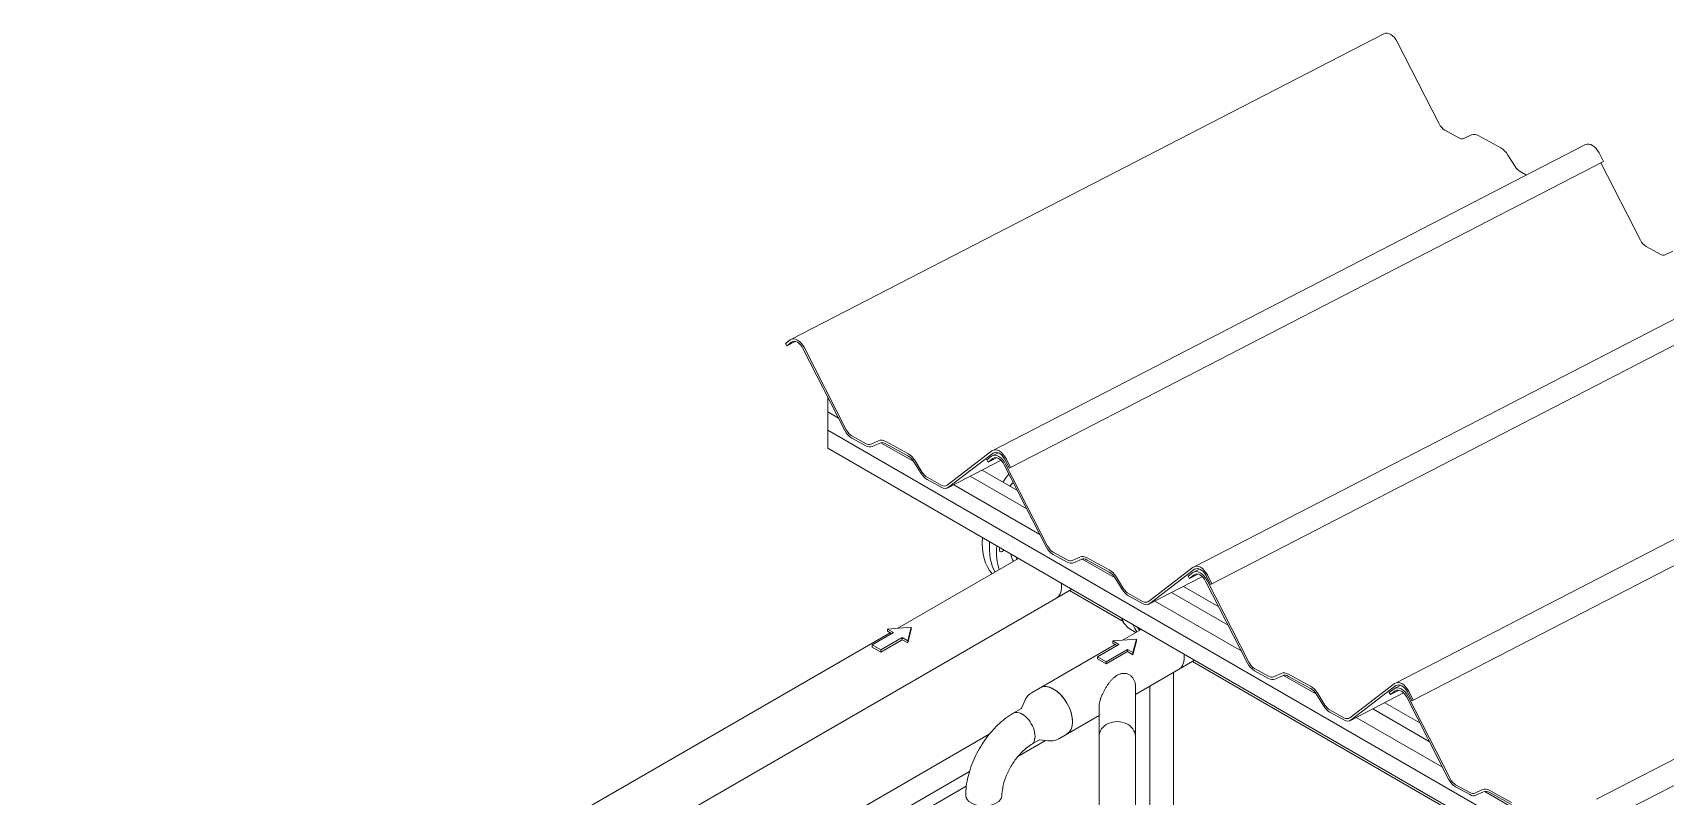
# Model space of a CAD drawing. Header units: millimetres. Extents: x -312439 to 477422, y -331570 to 212570.
# Drawn here: x 395745 to 398898, y 94628 to 96102 of the extents above; entities that cross this region are included whole.
import ezdxf

# ---------------------------------------------------------------- set-up
doc = ezdxf.new("R2010")
doc.units = ezdxf.units.MM

msp = doc.modelspace()

# ---------------------------------------------------------------- linework, layer by layer
at = {"color": 0, "linetype": 'Continuous', "lineweight": 0, "extrusion": (8.40036e-17, 0.816497, 0.57735)}
for p, q in [((398354.647, 96099.712), (397209.624, 95509.559)), ((398380.474, 96083.824), (398461.347, 95925.593)), ((398744.22, 95885.676), (397599.196, 95295.524)), ((398472.24, 95913.61), (398499.525, 95898.619)), ((398509.182, 95897.549), (398523.927, 95904.17)), ((398538.109, 95902.599), (398580.389, 95879.37)), ((397633.66, 95262.737), (398778.684, 95852.89)), ((398594.257, 95865.529), (398608.262, 95843.114)), ((398770.047, 95869.788), (398778.684, 95852.89)), ((398617.705, 95833.689), (398630.12, 95826.869)), ((398773.825, 95850.385), (398850.103, 95701.145)), ((398860.995, 95689.162), (398888.281, 95674.171)), ((398897.937, 95673.101), (398912.682, 95679.722)), ((399132.975, 95661.228), (397987.952, 95071.076)), ((398022.416, 95038.289), (399167.439, 95628.441)), ((397208.188, 95508.65), (397198.94, 95501.578)), ((397201.457, 95497.395), (397217.873, 95505.856)), ((397198.94, 95501.578), (397201.457, 95497.395)), ((397201.457, 95497.395), (397210.705, 95504.467)), ((397232.793, 95492.332), (397313.666, 95334.101)), ((397316.324, 95335.44), (397235.451, 95493.671)), ((399521.809, 95436.735), (398376.786, 94846.582)), ((397280.542, 95398.909), (397280.542, 95299.715)), ((398411.25, 94813.796), (399556.273, 95403.948)), ((397280.542, 95369.724), (397301.703, 95357.507)), ((397280.542, 95334.72), (402000.038, 92609.917)), ((397327.086, 95319.324), (397354.396, 95304.319)), ((397354.502, 95308.466), (397327.217, 95323.457)), ((397280.542, 95299.715), (402000.038, 92574.913)), ((397378.903, 95314.017), (397364.158, 95307.397)), ((397366.315, 95302.999), (397381.06, 95309.62)), ((397383.408, 95310.335), (397446.687, 95273.8)), ((397392.98, 95308.3), (397435.26, 95285.07)), ((397435.365, 95289.217), (397393.085, 95312.446)), ((397597.761, 95294.614), (397511.162, 95228.394)), ((397513.679, 95224.211), (397600.278, 95290.432)), ((397596.944, 95284.202), (397587.695, 95277.129)), ((397609.893, 95291.045), (397598.379, 95285.111)), ((397446.916, 95273.438), (397460.92, 95251.022)), ((397463.239, 95252.961), (397449.234, 95275.377)), ((397615.288, 95276.411), (397512.243, 95223.302)), ((397578.733, 95257.571), (397646.949, 95218.187)), ((397587.695, 95277.129), (397590.212, 95272.947)), ((397590.212, 95272.947), (397606.629, 95281.408)), ((397590.212, 95272.947), (397599.461, 95280.019)), ((397621.548, 95267.884), (397702.421, 95109.653)), ((397622.365, 95278.297), (397631.002, 95261.398)), ((397705.079, 95110.992), (397624.206, 95269.223)), ((397633.66, 95262.737), (397625.023, 95279.636)), ((397631.002, 95261.398), (397633.66, 95262.737)), ((397472.576, 95239.39), (397499.887, 95224.385)), ((397499.967, 95228.546), (397472.682, 95243.537)), ((397523.819, 95229.268), (397690.458, 95133.059)), ((397555.852, 95245.778), (397665.078, 95182.717)), ((399910.199, 95212.498), (398765.176, 94622.345)), ((398799.64, 94589.559), (399944.663, 95179.711)), ((397715.841, 95094.876), (397743.152, 95079.871)), ((397743.257, 95084.018), (397715.972, 95099.009)), ((397649.121, 95086.916), (397415.819, 94952.219)), ((397767.659, 95089.569), (397752.914, 95082.949)), ((397755.071, 95078.551), (397769.816, 95085.172)), ((397772.163, 95085.886), (397835.442, 95049.352)), ((397781.735, 95083.851), (397824.015, 95060.622)), ((397824.121, 95064.769), (397781.841, 95087.998)), ((397986.516, 95070.166), (397899.917, 95003.946)), ((397902.435, 94999.763), (397989.034, 95065.983)), ((397998.739, 95066.559), (397987.213, 95060.618)), ((397835.671, 95048.99), (397849.676, 95026.574)), ((397851.994, 95028.513), (397837.99, 95050.929)), ((398004.063, 95051.974), (397900.999, 94998.854)), ((397967.489, 95033.123), (398035.783, 94993.693)), ((397985.777, 95059.708), (397976.529, 95052.636)), ((397976.529, 95052.636), (397979.046, 95048.454)), ((397979.046, 95048.454), (397995.463, 95056.915)), ((397979.046, 95048.454), (397988.295, 95055.526)), ((398010.382, 95043.391), (398091.255, 94885.16)), ((398011.121, 95053.848), (398019.758, 95036.95)), ((398093.913, 94886.499), (398013.04, 95044.73)), ((398022.416, 95038.289), (398013.779, 95055.188)), ((398019.758, 95036.95), (398022.416, 95038.289)), ((397721.378, 95009.612), (395796.694, 93898.395)), ((397751.829, 95027.618), (397724.268, 95011.706)), ((397747.504, 95025.121), (397851.235, 94965.232)), ((397861.332, 95014.942), (397888.642, 94999.937)), ((397888.723, 95004.098), (397861.438, 95019.089)), ((397912.575, 95004.82), (398079.292, 94908.566)), ((397944.608, 95021.33), (398053.912, 94958.223)), ((397400.888, 94943.598), (395745.156, 93987.661)), ((397407.678, 94943.95), (397366.398, 94920.117)), ((397442.001, 94954.177), (397395.932, 94950.732)), ((397395.932, 94950.732), (397407.678, 94943.95)), ((397395.932, 94950.732), (397395.932, 94946.459)), ((397395.932, 94946.459), (397403.978, 94941.814)), ((397434.975, 94928.19), (397442.001, 94954.177)), ((397434.975, 94923.918), (397442.001, 94949.904)), ((397442.001, 94954.177), (397442.001, 94949.904)), ((397849.987, 94929.316), (397886.04, 94950.131)), ((397865.865, 94949.713), (397875.59, 94944.098)), ((397366.398, 94920.117), (397383.008, 94910.527)), ((397366.398, 94920.117), (397366.398, 94915.845)), ((397366.398, 94915.845), (397383.008, 94906.255)), ((397383.008, 94910.527), (397424.288, 94934.36)), ((397383.008, 94906.255), (397424.288, 94930.088)), ((397383.008, 94910.527), (397383.008, 94906.255)), ((397424.288, 94934.36), (397424.288, 94930.088)), ((397424.288, 94934.36), (397434.975, 94928.19)), ((397424.288, 94930.088), (397434.975, 94923.918)), ((397434.975, 94928.19), (397434.975, 94923.918)), ((397675.095, 94828.342), (397835.533, 94920.971)), ((397842.691, 94921.11), (397801.411, 94897.277)), ((397818.022, 94887.688), (397859.302, 94911.52)), ((397818.022, 94883.415), (397859.302, 94907.248)), ((397877.014, 94931.337), (397830.945, 94927.892)), ((397830.945, 94927.892), (397842.691, 94921.11)), ((397830.945, 94927.892), (397830.945, 94923.62)), ((397830.945, 94923.62), (397838.992, 94918.974)), ((397859.302, 94911.52), (397859.302, 94907.248)), ((397859.302, 94911.52), (397869.988, 94905.35)), ((397859.302, 94907.248), (397869.988, 94901.078)), ((397869.988, 94905.35), (397877.014, 94931.337)), ((397869.988, 94901.078), (397877.014, 94927.065)), ((397877.014, 94931.337), (397877.014, 94927.065)), ((397801.411, 94897.277), (397818.022, 94887.688)), ((397801.411, 94897.277), (397801.411, 94893.005)), ((397801.411, 94893.005), (397818.022, 94883.415)), ((397818.022, 94887.688), (397818.022, 94883.415)), ((397869.988, 94905.35), (397869.988, 94901.078)), ((397874.692, 94824.558), (397989.115, 94890.62)), ((397984.79, 94888.123), (398692.909, 94479.291)), ((398132.091, 94859.525), (398104.806, 94874.516)), ((397948.564, 94867.208), (397948.564, 94543.888)), ((398104.675, 94870.383), (398131.985, 94855.378)), ((398156.493, 94865.076), (398141.748, 94858.455)), ((398143.904, 94854.058), (398158.65, 94860.678)), ((398160.997, 94861.393), (398224.276, 94824.859)), ((398170.569, 94859.358), (398212.849, 94836.129)), ((398212.955, 94840.276), (398170.675, 94863.505)), ((398375.35, 94845.673), (398288.751, 94779.453)), ((397655.064, 94797.733), (397661.268, 94812.424)), ((397874.692, 94841.988), (397874.692, 94591.441)), ((397902.63, 94840.688), (397902.63, 94570.408)), ((398224.505, 94824.497), (398238.51, 94802.081)), ((398240.828, 94804.019), (398226.824, 94826.435)), ((398392.78, 94827.42), (398289.833, 94774.36)), ((398291.268, 94775.27), (398377.867, 94841.49)), ((398374.167, 94835.471), (398364.919, 94828.399)), ((398364.919, 94828.399), (398367.436, 94824.217)), ((398367.436, 94824.217), (398383.853, 94832.678)), ((398367.436, 94824.217), (398376.685, 94831.289)), ((398387.046, 94842.279), (398375.603, 94836.381)), ((398398.772, 94819.154), (398479.645, 94660.923)), ((398399.955, 94829.355), (398408.592, 94812.456)), ((398482.303, 94662.262), (398401.43, 94820.493)), ((398411.25, 94813.796), (398402.613, 94830.694)), ((398408.592, 94812.456), (398411.25, 94813.796)), ((397638.77, 94788.275), (397654.676, 94797.459)), ((397726.633, 94739.076), (397804.689, 94784.142)), ((397804.689, 94801.572), (397804.689, 94591.441)), ((398250.166, 94790.448), (398277.476, 94775.444)), ((398277.557, 94779.604), (398250.271, 94794.595)), ((398301.409, 94780.327), (398467.682, 94684.329)), ((398333.442, 94796.837), (398442.301, 94733.986)), ((398356.322, 94808.63), (398424.173, 94769.456)), ((397592.575, 94747.85), (397217.172, 94531.11)), ((397701.336, 94735.633), (397647.688, 94704.66)), ((397673.771, 94727.651), (397689.678, 94736.834)), ((397690.109, 94737.033), (397705.934, 94735.06)), ((397554.208, 94675.692), (397260.478, 94506.107)), ((397548.148, 94647.19), (397260.478, 94481.104)), ((398493.065, 94646.146), (398520.375, 94631.141)), ((398520.481, 94635.288), (398493.196, 94650.279)), ((398544.883, 94640.839), (398530.137, 94634.218)), ((398532.294, 94629.821), (398547.039, 94636.441)), ((398549.387, 94637.156), (398612.666, 94600.622)), ((398558.959, 94635.121), (398601.239, 94611.892)), ((398601.345, 94616.039), (398559.064, 94639.268))]:
    msp.add_line(p, q, dxfattribs=at)
at = {"color": 0, "linetype": 'Continuous', "lineweight": 0}
for centre, major_axis, ratio, start_param, end_param in [((398366.472, 96076.77), (-11.825, 22.942), 0.60744863, 4.70678719, 6.28318531), ((398472.691, 95931.308), (9.58, -18.587), 0.60744863, 4.70678719, 5.54908023), ((398499.976, 95916.317), (9.58, -18.587), 0.60744863, 5.54908023, 6.25043545), ((398537.445, 95876.607), (-14.069, 27.297), 0.60744863, 5.54908023, 6.25043545), ((398756.044, 95862.734), (-11.825, 22.942), 0.60744863, 4.70678719, 6.28318531), ((398579.726, 95853.378), (14.069, -27.297), 0.60744863, 1.70613235, 2.40748757), ((398618.157, 95851.387), (9.58, -18.587), 0.60744863, 4.84772501, 5.54908023), ((398861.447, 95706.86), (9.58, -18.587), 0.60744863, 4.70678719, 5.54908023), ((398888.732, 95691.869), (9.58, -18.587), 0.60744863, 5.54908023, 6.25043545), ((397221.448, 95486.617), (-11.825, 22.942), 0.60744863, 4.70678719, 6.39137326), ((397221.448, 95486.617), (-9.58, 18.587), 0.60744863, 4.70678719, 6.39137326), ((397327.668, 95341.155), (11.825, -22.942), 0.60744863, 4.70678719, 5.54770445), ((397327.668, 95341.155), (-9.58, 18.587), 0.60744863, 1.56519454, 2.40748757), ((397392.422, 95286.455), (-14.069, 27.297), 0.60744863, 5.54908023, 6.25043545), ((397354.953, 95326.164), (11.825, -22.942), 0.60744863, 5.54907959, 6.25043608), ((397354.953, 95326.164), (9.58, -18.587), 0.60744863, 5.54908023, 6.25043545), ((397392.422, 95286.455), (-11.825, 22.942), 0.60744863, 5.54908023, 6.25043545), ((397434.702, 95263.226), (11.825, -22.942), 0.60744863, 1.70613235, 2.40748757), ((397434.702, 95263.226), (-14.069, 27.297), 0.60744863, 4.84772501, 5.54908023), ((397610.204, 95262.169), (-11.825, 22.942), 0.60744863, 4.70678719, 6.39137326), ((397611.021, 95272.582), (-11.825, 22.942), 0.60744863, 4.70678719, 6.39137326), ((397611.021, 95272.582), (-9.58, 18.587), 0.60744863, 4.70678719, 6.39137326), ((397473.134, 95261.235), (-9.58, 18.587), 0.60744863, 1.70613235, 2.40748757), ((397610.204, 95262.169), (-9.58, 18.587), 0.60744863, 4.70678719, 6.39137326), ((397473.134, 95261.235), (11.825, -22.942), 0.60744863, 4.84772437, 5.54908086), ((397500.419, 95246.244), (11.825, -22.942), 0.60744863, 5.550456, 6.39137326), ((397500.419, 95246.244), (9.58, -18.587), 0.60744863, 5.54908023, 6.39137326), ((397683.542, 95176.544), (73.953, 128.091), 0.57735027, 1.31601944, 1.45038318), ((397697.314, 95168.593), (73.953, 128.091), 0.57735027, 1.38185745, 1.45038318), ((397711.085, 95160.642), (73.953, 128.091), 0.57735027, 1.44844432, 1.45038318), ((397683.542, 95176.544), (73.953, 128.091), 0.57735027, 2.2667948, 2.97199226), ((397697.314, 95168.593), (73.953, 128.091), 0.57735027, 2.2667948, 2.81841077), ((397711.085, 95160.642), (73.953, 128.091), 0.57735027, 2.2667948, 2.67586724), ((397617.543, 95106.635), (3.889, 6.736), 0.57735027, 1.73716464, 2.35619449), ((397617.543, 95106.635), (3.889, 6.736), 0.57735027, 2.35619449, 4.54602067), ((397711.085, 95160.642), (55.886, 96.797), 0.57735027, 2.58380564, 2.7850728), ((397716.424, 95116.707), (11.825, -22.942), 0.60744863, 4.70678719, 5.54770445), ((397716.424, 95116.707), (-9.58, 18.587), 0.60744863, 1.56519454, 2.40748757), ((397721.392, 95154.691), (55.886, 96.797), 0.57735027, 2.58380564, 2.64565999), ((397743.709, 95101.716), (11.825, -22.942), 0.60744863, 5.54907959, 6.25043608), ((397743.709, 95101.716), (9.58, -18.587), 0.60744863, 5.54908023, 6.25043545), ((397781.178, 95062.007), (-14.069, 27.297), 0.60744863, 5.54908023, 6.25043545), ((397781.178, 95062.007), (-11.825, 22.942), 0.60744863, 5.54908023, 6.25043545), ((397823.458, 95038.777), (-14.069, 27.297), 0.60744863, 4.84772501, 5.54908023), ((397999.777, 95048.133), (-11.825, 22.942), 0.60744863, 4.70678719, 6.39137326), ((397999.777, 95048.133), (-9.58, 18.587), 0.60744863, 4.70678719, 6.39137326), ((397695.609, 95054.245), (25.769, -44.633), 0.57735027, 0, 0.78539816), ((397695.609, 95054.245), (25.769, -44.633), 0.57735027, 0.78539816, 0.92442362), ((397823.458, 95038.777), (11.825, -22.942), 0.60744863, 1.70613235, 2.40748757), ((397999.038, 95037.676), (-11.825, 22.942), 0.60744863, 4.70678719, 6.39137326), ((397999.038, 95037.676), (-9.58, 18.587), 0.60744863, 4.70678719, 6.39137326), ((397861.889, 95036.787), (11.825, -22.942), 0.60744863, 4.84772437, 5.54908086), ((397861.889, 95036.787), (-9.58, 18.587), 0.60744863, 1.70613235, 2.40748757), ((397889.174, 95021.796), (9.58, -18.587), 0.60744863, 5.54908023, 6.39137326), ((397918.505, 95040.888), (-52.64, -91.175), 0.57735027, 5.83387259, 6.28318531), ((397889.174, 95021.796), (11.825, -22.942), 0.60744863, 5.550456, 6.39137326), ((397940.158, 95028.387), (-52.64, -91.175), 0.57735027, 5.83387259, 6.07642723), ((397940.158, 95028.387), (49.578, 85.871), 0.57735027, 2.84515021, 2.97573994), ((397932.533, 94917.463), (-25.769, 44.633), 0.57735027, 3.14159265, 4.06587382), ((397932.533, 94917.463), (25.769, -44.633), 0.57735027, 0, 0.92428116), ((398105.257, 94892.214), (11.825, -22.942), 0.60744863, 4.70678719, 5.54770445), ((398105.257, 94892.214), (-9.58, 18.587), 0.60744863, 1.56519454, 2.40748757), ((397716.77, 94792.892), (25.769, -44.633), 0.57735027, 0, 3.14159265), ((398132.543, 94877.223), (11.825, -22.942), 0.60744863, 5.54907959, 6.25043608), ((398132.543, 94877.223), (9.58, -18.587), 0.60744863, 5.54908023, 6.25043545), ((398170.012, 94837.513), (-14.069, 27.297), 0.60744863, 5.54908023, 6.25043545), ((398170.012, 94837.513), (-11.825, 22.942), 0.60744863, 5.54908023, 6.25043545), ((398388.61, 94823.64), (-11.825, 22.942), 0.60744863, 4.70678719, 6.39137326), ((398388.61, 94823.64), (-9.58, 18.587), 0.60744863, 4.70678719, 6.39137326), ((397716.77, 94792.892), (25.769, -44.633), 0.57735027, 2.35619449, 3.14159265), ((397716.77, 94792.892), (25.769, -44.633), 0.57735027, 0, 2.35619449), ((398212.292, 94814.284), (11.825, -22.942), 0.60744863, 1.70613235, 2.40748757), ((398212.292, 94814.284), (-14.069, 27.297), 0.60744863, 4.84772501, 5.54908023), ((398387.428, 94813.439), (-11.825, 22.942), 0.60744863, 4.70678719, 6.39137326), ((398387.428, 94813.439), (-9.58, 18.587), 0.60744863, 4.70678719, 6.39137326), ((397656.271, 94757.963), (-17.501, 30.312), 0.57735027, 3.14159265, 6.28318531), ((398250.723, 94812.293), (11.825, -22.942), 0.60744863, 4.84772437, 5.54908086), ((398250.723, 94812.293), (-9.58, 18.587), 0.60744863, 1.70613235, 2.40748757), ((398278.008, 94797.303), (9.58, -18.587), 0.60744863, 5.54908023, 6.39137326), ((397839.691, 94743.619), (-35.002, 0), 0.81649658, 3.14159265, 6.28318531), ((398278.008, 94797.303), (11.825, -22.942), 0.60744863, 5.550456, 6.39137326), ((398493.647, 94667.977), (11.825, -22.942), 0.60744863, 4.70678719, 5.54770445), ((398493.647, 94667.977), (-9.58, 18.587), 0.60744863, 1.56519454, 2.40748757), ((397582.021, 94629.359), (-35.002, 0), 0.57735027, 0, 3.14159265), ((398520.932, 94652.986), (11.825, -22.942), 0.60744863, 5.54907959, 6.25043608), ((398520.932, 94652.986), (9.58, -18.587), 0.60744863, 5.54908023, 6.25043545), ((398558.401, 94613.276), (-14.069, 27.297), 0.60744863, 5.54908023, 6.25043545), ((398558.401, 94613.276), (-11.825, 22.942), 0.60744863, 5.54908023, 6.25043545)]:
    msp.add_ellipse(centre, major_axis=major_axis, ratio=ratio, start_param=start_param, end_param=end_param, dxfattribs=at)
for points, knots in [([(397804.689, 94801.572), (397804.689, 94802.534), (397804.748, 94803.54), (397804.97, 94805.621), (397805.133, 94806.695), (397805.754, 94809.987), (397806.346, 94812.275), (397807.777, 94816.874), (397808.616, 94819.184), (397810.424, 94823.66), (397811.394, 94825.825), (397813.193, 94829.56), (397814.07, 94831.269), (397815.906, 94834.643), (397816.867, 94836.309), (397818.865, 94839.578), (397819.902, 94841.182), (397822.049, 94844.308), (397823.158, 94845.83), (397825.447, 94848.77), (397826.625, 94850.187), (397829.05, 94852.891), (397830.296, 94854.179), (397832.858, 94856.595), (397834.173, 94857.724), (397836.877, 94859.791), (397838.265, 94860.729), (397839.691, 94861.552), (397840.59, 94862.072), (397841.532, 94862.561), (397843.487, 94863.442), (397844.5, 94863.833), (397846.58, 94864.487), (397847.647, 94864.748), (397849.813, 94865.115), (397850.912, 94865.22), (397853.116, 94865.258), (397854.222, 94865.191), (397856.413, 94864.881), (397857.496, 94864.637), (397859.608, 94863.984), (397860.637, 94863.574), (397862.608, 94862.611), (397863.552, 94862.057), (397865.21, 94860.919), (397865.959, 94860.335), (397867.392, 94859.067), (397868.076, 94858.382), (397869.36, 94856.929), (397869.96, 94856.16), (397871.063, 94854.556), (397871.565, 94853.72), (397872.462, 94852), (397872.856, 94851.116), (397873.531, 94849.318), (397873.812, 94848.404), (397874.257, 94846.566), (397874.422, 94845.642), (397874.64, 94843.804), (397874.692, 94842.889), (397874.692, 94841.988)], [-125.18374551, -125.18374551, -125.18374551, -125.18374551, -119.41230983, -119.41230983, -113.64087414, -113.64087414, -102.09800278, -102.09800278, -90.55513142, -90.55513142, -79.01226005, -79.01226005, -69.13572755, -69.13572755, -59.25919504, -59.25919504, -49.38266253, -49.38266253, -39.50613003, -39.50613003, -29.62959752, -29.62959752, -19.75306501, -19.75306501, -9.87653251, -9.87653251, 0, 0, 0, 6.23412306, 6.23412306, 12.46824612, 12.46824612, 18.70236918, 18.70236918, 24.93649225, 24.93649225, 31.17061531, 31.17061531, 37.40473837, 37.40473837, 43.63886143, 43.63886143, 49.87298449, 49.87298449, 55.275467, 55.275467, 60.67794951, 60.67794951, 66.08043203, 66.08043203, 71.48291454, 71.48291454, 76.88539705, 76.88539705, 82.28787956, 82.28787956, 87.69036207, 87.69036207, 93.09284458, 93.09284458, 93.09284458, 93.09284458]), ([(397661.268, 94812.424), (397661.782, 94813.642), (397662.371, 94814.854), (397663.715, 94817.243), (397664.47, 94818.419), (397666.153, 94820.702), (397667.082, 94821.809), (397669.109, 94823.912), (397670.207, 94824.909), (397672.551, 94826.749), (397673.796, 94827.592), (397675.095, 94828.342)], [0.373609487, 0.373609487, 0.373609487, 0.373609487, 0.455967223, 0.455967223, 0.538324958, 0.538324958, 0.620682693, 0.620682693, 0.703040428, 0.703040428, 0.785398163, 0.785398163, 0.785398163, 0.785398163]), ([(397638.77, 94788.275), (397628.246, 94782.199), (397618.357, 94774.6), (397600.014, 94757.128), (397591.567, 94747.247), (397576.504, 94725.914), (397569.893, 94714.464), (397558.95, 94690.753), (397554.616, 94678.496), (397548.656, 94653.875), (397547.02, 94641.512), (397547.02, 94629.359)], [4.71238898, 4.71238898, 4.71238898, 4.71238898, 5.02654825, 5.02654825, 5.34070751, 5.34070751, 5.65486678, 5.65486678, 5.96902604, 5.96902604, 6.28318531, 6.28318531, 6.28318531, 6.28318531]), ([(397655.202, 94797.868), (397655.202, 94797.868), (397655.19, 94797.854), (397655.13, 94797.792), (397655.065, 94797.73), (397654.894, 94797.596), (397654.787, 94797.523), (397654.676, 94797.459)], [0.567459653, 0.567459653, 0.567459653, 0.567459653, 0.620682693, 0.620682693, 0.703040428, 0.703040428, 0.785398163, 0.785398163, 0.785398163, 0.785398163]), ([(397673.771, 94727.651), (397669.818, 94725.368), (397665.468, 94722.276), (397656.417, 94714.413), (397651.708, 94709.565), (397642.603, 94698.461), (397638.227, 94692.157), (397630.461, 94678.828), (397627.087, 94671.794), (397621.785, 94657.975), (397619.84, 94651.188), (397617.522, 94639.197), (397617.023, 94633.907), (397617.023, 94629.359)], [4.71238898, 4.71238898, 4.71238898, 4.71238898, 4.95951548, 4.95951548, 5.21999811, 5.21999811, 5.49094702, 5.49094702, 5.76578598, 5.76578598, 6.03700406, 6.03700406, 6.28318531, 6.28318531, 6.28318531, 6.28318531]), ([(397689.678, 94736.834), (397689.789, 94736.899), (397689.905, 94736.954), (397690.107, 94737.035), (397690.193, 94737.061), (397690.277, 94737.082), (397690.295, 94737.085), (397690.295, 94737.085)], [3.926990817, 3.926990817, 3.926990817, 3.926990817, 4.009348552, 4.009348552, 4.091706287, 4.091706287, 4.144929327, 4.144929327, 4.144929327, 4.144929327]), ([(397726.633, 94739.076), (397725.334, 94738.326), (397723.981, 94737.669), (397721.216, 94736.56), (397719.804, 94736.107), (397716.969, 94735.403), (397715.546, 94735.152), (397712.727, 94734.836), (397711.331, 94734.77), (397708.59, 94734.801), (397707.246, 94734.896), (397705.934, 94735.06)], [3.926990817, 3.926990817, 3.926990817, 3.926990817, 4.009348552, 4.009348552, 4.091706287, 4.091706287, 4.174064023, 4.174064023, 4.256421758, 4.256421758, 4.338779493, 4.338779493, 4.338779493, 4.338779493])]:
    msp.add_open_spline(points, degree=3, knots=knots, dxfattribs=at)

doc.saveas('drawing.dxf')
